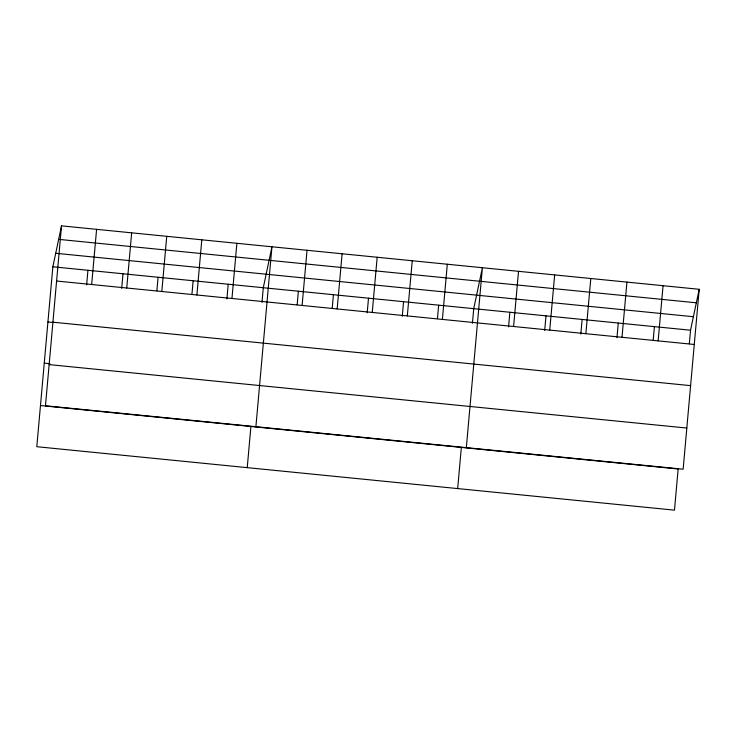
<?xml version="1.0" encoding="UTF-8"?>
<svg xmlns="http://www.w3.org/2000/svg" width="736" height="736" viewBox="0 0 736 736"><rect width="100%" height="100%" fill="white"/><g stroke="black" fill="none" stroke-linecap="round" stroke-linejoin="round"><path stroke-width="1.1" d="M61.52 225.851L45.466 405.775L683.146 469.209L699.2 289.294L61.52 225.851L52.854 266.791L36.8 446.706L674.48 510.149L678.15 468.988L40.471 405.545M86.627 284.915L87.934 270.278M91.669 284.519L96.591 229.338M121.698 288.402L123.004 273.764M126.739 288.015L131.661 232.834M156.869 290.766L158.074 277.251M161.81 291.502L166.741 236.32M191.94 294.262L193.145 280.747M196.889 294.989L201.811 239.807M226.909 298.871L228.215 284.234M231.96 298.485L236.882 243.294M247.232 467.645L250.912 426.475M261.988 302.367L263.295 287.721L271.952 246.79L255.898 426.705M297.16 304.722L298.365 291.208M302.1 305.458L307.032 250.277M332.23 308.218L333.436 294.704M337.171 308.945L342.102 253.764M367.2 312.828L368.506 298.19M372.25 312.441L377.172 257.26M402.27 316.324L403.576 301.677M407.321 315.928L412.243 260.746M437.451 318.679L438.656 305.173M442.391 319.415L447.313 264.233M457.672 488.575L461.343 447.414M472.42 323.297L473.726 308.66L482.393 267.72L466.33 447.644M508.558 326.894L509.864 312.257M513.599 326.499L518.521 271.317M544.686 330.492L545.992 315.845M549.737 330.096L554.659 274.914M580.824 334.08L582.13 319.442M585.865 333.693L590.796 278.512M616.961 337.677L618.268 323.04M622.003 337.281L626.934 282.1M653.191 340.152L654.405 326.637M658.14 340.878L663.062 285.697M689.328 343.74L690.534 330.225L699.2 289.294M58.659 239.356L696.339 302.8M55.715 253.276L693.395 316.719M52.854 266.791L690.534 330.225M56.598 281.032L694.278 344.476M52.918 322.193L690.598 385.636M47.932 321.972L53.59 322.534M44.261 363.133L49.919 363.694M49.137 364.605L686.817 428.048"/></g></svg>
